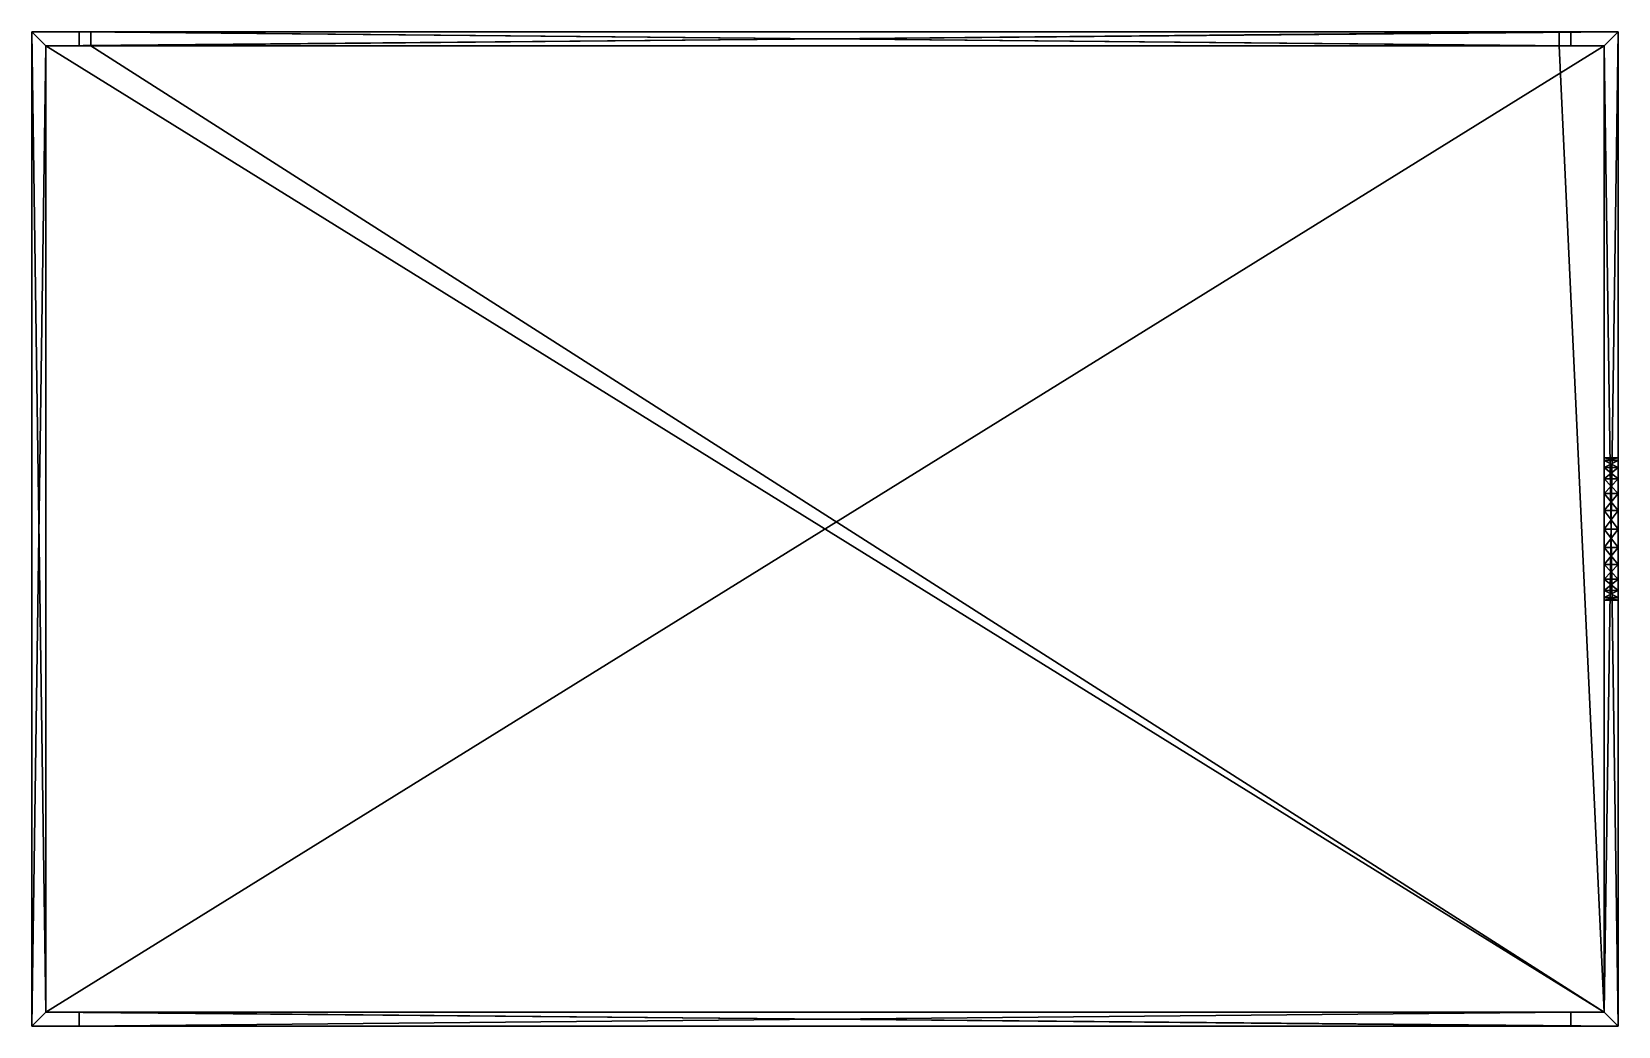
# Model space of a CAD drawing. Extents: x 10 to 345, y 0 to 210.
import ezdxf

# ---------------------------------------------------------------- set-up
doc = ezdxf.new("R2010")
doc.units = 0
doc.header["$LTSCALE"] = 25.4
doc.layers.get('0').update_dxf_attribs({"color": 13, "linetype": 'CONTINUOUS'})

msp = doc.modelspace()

# ---------------------------------------------------------------- linework, layer by layer
at = {"color": 0}
for p, q in [((10, 210), (10, 0)), ((345, 210), (10, 210)), ((345, 210, 400), (10, 210, 400)), ((10, 210, 400), (10, 0, 400)), ((10, 210), (10, 0)), ((10, 210, 400), (10, 0, 400)), ((10, 210), (10, 210, 400)), ((345, 210), (10, 210)), ((10, 210), (10, 210, 400)), ((345, 210, 400), (10, 210, 400)), ((20, 210, 90), (20, 210, 120)), ((20, 210, 120), (20, 207, 120)), ((20, 210, 90), (20, 207, 90)), ((335, 210, 90), (20, 210, 90)), ((20, 210, 90), (20, 207, 90)), ((20, 210, 120), (335, 210, 120)), ((20, 210, 90), (20, 210, 120)), ((335, 210, 90), (20, 210, 90)), ((20, 210, 120), (335, 210, 120)), ((20, 210, 120), (20, 207, 120)), ((22.5, 210, 35), (332.5, 210, 35)), ((22.5, 210, 35), (22.5, 207, 35)), ((22.5, 210, 10), (22.5, 210, 35)), ((22.5, 210, 35), (22.5, 207, 35)), ((22.5, 210, 10), (22.5, 207, 10)), ((332.5, 210, 10), (22.5, 210, 10)), ((22.5, 210, 35), (332.5, 210, 35)), ((22.5, 210, 10), (22.5, 210, 35)), ((332.5, 210, 10), (22.5, 210, 10)), ((22.5, 210, 10), (22.5, 207, 10)), ((332.5, 210, 35), (332.5, 207, 35)), ((332.5, 210, 35), (332.5, 210, 10)), ((332.5, 210, 35), (332.5, 210, 10)), ((332.5, 210, 10), (332.5, 207, 10)), ((332.5, 210, 35), (332.5, 207, 35)), ((332.5, 210, 10), (332.5, 207, 10)), ((335, 210, 90), (335, 207, 90)), ((335, 210, 120), (335, 210, 90)), ((335, 210, 90), (335, 207, 90)), ((335, 210, 120), (335, 207, 120)), ((335, 210, 120), (335, 210, 90)), ((335, 210, 120), (335, 207, 120)), ((345, 0), (345, 210)), ((345, 210), (345, 210, 400)), ((345, 0, 400), (345, 210, 400)), ((345, 0), (345, 210)), ((345, 0, 400), (345, 210, 400)), ((345, 210), (345, 210, 400)), ((342, 207), (13, 207)), ((13, 207), (13, 3)), ((13, 3, 10), (13, 207, 10)), ((13, 207, 10), (13, 207, 400)), ((13, 207, 400), (13, 3, 400)), ((13, 207, 10), (22.5, 207, 10)), ((13, 3, 10), (13, 207, 10)), ((13, 207, 400), (13, 3, 400)), ((342, 207, 400), (13, 207, 400)), ((13, 207), (13, 207, 7)), ((13, 3, 7), (13, 207, 7)), ((13, 207), (13, 3)), ((13, 207, 10), (13, 207, 400)), ((13, 207, 10), (22.5, 207, 10)), ((342, 207, 400), (13, 207, 400)), ((13, 207, 7), (342, 207, 7)), ((13, 207), (13, 207, 7)), ((342, 207), (13, 207)), ((13, 3, 7), (13, 207, 7)), ((13, 207, 7), (342, 207, 7)), ((20, 207, 120), (335, 207, 120)), ((335, 207, 90), (20, 207, 90)), ((20, 207, 90), (20, 207, 120)), ((20, 207, 90), (20, 207, 120)), ((335, 207, 90), (20, 207, 90)), ((20, 207, 120), (335, 207, 120)), ((22.5, 207, 10), (332.5, 207, 10)), ((22.5, 207, 35), (332.5, 207, 35)), ((22.5, 207, 10), (22.5, 207, 35)), ((22.5, 207, 10), (22.5, 207, 35)), ((22.5, 207, 35), (332.5, 207, 35)), ((22.5, 207, 10), (332.5, 207, 10)), ((332.5, 207, 10), (342, 207, 10)), ((332.5, 207, 35), (332.5, 207, 10)), ((332.5, 207, 10), (342, 207, 10)), ((332.5, 207, 35), (332.5, 207, 10)), ((335, 207, 120), (335, 207, 90)), ((335, 207, 120), (335, 207, 90)), ((342, 3), (342, 207)), ((342, 207, 10), (342, 3, 10)), ((342, 3, 400), (342, 207, 400)), ((342, 207, 10), (342, 207, 400)), ((342, 207, 10), (342, 3, 10)), ((342, 3, 400), (342, 207, 400)), ((342, 207, 7), (342, 3, 7)), ((342, 207), (342, 207, 7)), ((342, 3), (342, 207)), ((342, 207, 10), (342, 207, 400)), ((342, 207), (342, 207, 7)), ((342, 207, 7), (342, 3, 7)), ((345, 120, 300), (342, 120, 300)), ((345, 120, 300), (342, 120, 300)), ((345, 119.49, 296.12), (342, 119.49, 296.12)), ((345, 119.49, 296.12), (342, 119.49, 296.12)), ((345, 119.49, 303.88), (342, 119.49, 303.88)), ((345, 119.49, 303.88), (342, 119.49, 303.88)), ((345, 117.99, 292.5), (342, 117.99, 292.5)), ((345, 117.99, 292.5), (342, 117.99, 292.5)), ((345, 117.99, 307.5), (342, 117.99, 307.5)), ((345, 117.99, 307.5), (342, 117.99, 307.5)), ((345, 115.61, 289.39), (342, 115.61, 289.39)), ((345, 115.61, 289.39), (342, 115.61, 289.39)), ((345, 115.61, 310.61), (342, 115.61, 310.61)), ((345, 115.61, 310.61), (342, 115.61, 310.61)), ((345, 112.5, 287.01), (342, 112.5, 287.01)), ((345, 112.5, 287.01), (342, 112.5, 287.01)), ((345, 112.5, 312.99), (342, 112.5, 312.99)), ((345, 112.5, 312.99), (342, 112.5, 312.99)), ((345, 108.88, 314.49), (342, 108.88, 314.49)), ((345, 108.88, 285.51), (342, 108.88, 285.51)), ((345, 108.88, 285.51), (342, 108.88, 285.51)), ((345, 108.88, 314.49), (342, 108.88, 314.49)), ((345, 105, 315), (342, 105, 315)), ((345, 105, 315), (342, 105, 315)), ((345, 105, 285), (342, 105, 285)), ((345, 105, 285), (342, 105, 285)), ((345, 101.12, 314.49), (342, 101.12, 314.49)), ((345, 101.12, 314.49), (342, 101.12, 314.49)), ((345, 101.12, 285.51), (342, 101.12, 285.51)), ((345, 101.12, 285.51), (342, 101.12, 285.51)), ((345, 97.5, 312.99), (342, 97.5, 312.99)), ((345, 97.5, 312.99), (342, 97.5, 312.99)), ((345, 97.5, 287.01), (342, 97.5, 287.01)), ((345, 97.5, 287.01), (342, 97.5, 287.01)), ((345, 94.39, 310.61), (342, 94.39, 310.61)), ((345, 94.39, 310.61), (342, 94.39, 310.61)), ((345, 94.39, 289.39), (342, 94.39, 289.39)), ((345, 94.39, 289.39), (342, 94.39, 289.39)), ((345, 92.01, 307.5), (342, 92.01, 307.5)), ((345, 92.01, 307.5), (342, 92.01, 307.5)), ((345, 92.01, 292.5), (342, 92.01, 292.5)), ((345, 92.01, 292.5), (342, 92.01, 292.5)), ((345, 90.51, 303.88), (342, 90.51, 303.88)), ((345, 90.51, 303.88), (342, 90.51, 303.88)), ((345, 90.51, 296.12), (342, 90.51, 296.12)), ((345, 90.51, 296.12), (342, 90.51, 296.12)), ((345, 90, 300), (342, 90, 300)), ((345, 90, 300), (342, 90, 300)), ((10, 0), (345, 0)), ((10, 0), (345, 0)), ((10, 0, 400), (345, 0, 400)), ((10, 0), (10, 0, 400)), ((10, 0, 400), (345, 0, 400)), ((10, 0), (10, 0, 400)), ((13, 3), (342, 3)), ((13, 3, 10), (13, 3, 400)), ((342, 3, 10), (13, 3, 10)), ((13, 3, 400), (342, 3, 400)), ((13, 3), (13, 3, 7)), ((13, 3), (13, 3, 7)), ((342, 3, 7), (13, 3, 7)), ((13, 3), (342, 3)), ((342, 3, 10), (13, 3, 10)), ((13, 3, 10), (13, 3, 400)), ((13, 3, 400), (342, 3, 400)), ((342, 3, 7), (13, 3, 7)), ((20, 3, 90), (20, 3, 120)), ((335, 3, 90), (20, 3, 90)), ((20, 3, 120), (335, 3, 120)), ((20, 0, 90), (20, 3, 90)), ((20, 3, 90), (20, 3, 120)), ((20, 0, 120), (20, 3, 120)), ((335, 3, 90), (20, 3, 90)), ((20, 0, 90), (20, 3, 90)), ((20, 0, 120), (20, 3, 120)), ((20, 3, 120), (335, 3, 120)), ((20, 0, 90), (20, 0, 120)), ((20, 0, 120), (335, 0, 120)), ((335, 0, 90), (20, 0, 90)), ((20, 0, 90), (20, 0, 120)), ((335, 0, 90), (20, 0, 90)), ((20, 0, 120), (335, 0, 120)), ((335, 3, 120), (335, 3, 90)), ((335, 0, 90), (335, 3, 90)), ((335, 0, 120), (335, 3, 120)), ((335, 3, 120), (335, 3, 90)), ((335, 0, 90), (335, 3, 90)), ((335, 0, 120), (335, 3, 120)), ((335, 0, 120), (335, 0, 90)), ((335, 0, 120), (335, 0, 90)), ((342, 3, 10), (342, 3, 400)), ((342, 3), (342, 3, 7)), ((342, 3), (342, 3, 7)), ((342, 3, 10), (342, 3, 400)), ((345, 0), (345, 0, 400)), ((345, 0), (345, 0, 400))]:
    msp.add_line(p, q, dxfattribs=at)
at = {"color": 0, "extrusion": (-1, 0, 0)}
for centre in [(-105, 300, -342), (-105, 300, -342), (-105, 300, -342), (-105, 300, -342), (-105, 300, -342), (-105, 300, -342), (-105, 300, -342), (-105, 300, -342), (-105, 300, -342), (-105, 300, -342), (-105, 300, -342), (-105, 300, -342), (-105, 300, -342), (-105, 300, -342), (-105, 300, -342), (-105, 300, -342), (-105, 300, -342), (-105, 300, -342), (-105, 300, -342), (-105, 300, -342), (-105, 300, -342), (-105, 300, -342), (-105, 300, -342), (-105, 300, -342), (-105, 300, -342), (-105, 300, -345), (-105, 300, -345), (-105, 300, -345), (-105, 300, -345), (-105, 300, -345), (-105, 300, -345), (-105, 300, -345), (-105, 300, -345), (-105, 300, -345), (-105, 300, -345), (-105, 300, -345), (-105, 300, -345), (-105, 300, -345), (-105, 300, -345), (-105, 300, -345), (-105, 300, -345), (-105, 300, -345), (-105, 300, -345), (-105, 300, -345), (-105, 300, -345), (-105, 300, -345), (-105, 300, -345), (-105, 300, -345), (-105, 300, -345), (-105, 300, -345)]:
    msp.add_circle(centre, 15, dxfattribs=at)

# ---------------------------------------------------------------- meshes
at = {"color": 0}
mesh = msp.add_polyface(dxfattribs=at)
corners = [(10, 210), (13, 207), (10, 0), (345, 210), (342, 207), (342, 3), (13, 3), (345, 0)]
mesh.append_faces([[corners[k] for k in face] for face in [(0, 1, 2), (1, 3, 4), (4, 3, 5), (2, 6, 7), (6, 2, 1), (7, 5, 3)]], dxfattribs={"vtx0": -1, "vtx1": -1, "color": 0})
mesh.append_faces([[corners[k] for k in face] for face in [(1, 0, 3), (7, 6, 5)]], dxfattribs={"vtx0": -1, "vtx2": -1, "color": 0})
mesh = msp.add_polyface(dxfattribs=at)
corners = [(10, 0, 400), (13, 3, 400), (10, 210, 400), (345, 0, 400), (342, 3, 400), (342, 207, 400), (13, 207, 400), (345, 210, 400)]
mesh.append_faces([[corners[k] for k in face] for face in [(0, 1, 2), (1, 3, 4), (4, 3, 5), (2, 6, 7), (6, 2, 1), (7, 5, 3)]], dxfattribs={"vtx0": -1, "vtx1": -1, "color": 0})
mesh.append_faces([[corners[k] for k in face] for face in [(1, 0, 3), (7, 6, 5)]], dxfattribs={"vtx0": -1, "vtx2": -1, "color": 0})
mesh = msp.add_polyface(dxfattribs=at)
corners = [(10, 210, 400), (10, 0), (10, 0, 400), (10, 210)]
mesh.append_faces([[corners[k] for k in face] for face in [(0, 1, 2), (1, 0, 3)]], dxfattribs={"vtx0": -1, "color": 0})
mesh = msp.add_polyface(dxfattribs=at)
corners = [(10, 210), (22.5, 210, 10), (345, 210), (10, 210, 400), (20, 210, 90), (22.5, 210, 35), (332.5, 210, 35), (20, 210, 120), (335, 210, 120), (332.5, 210, 10), (345, 210, 400), (335, 210, 90)]
mesh.append_faces([[corners[k] for k in face] for face in [(0, 1, 2), (1, 4, 5), (5, 4, 6), (4, 3, 7), (7, 3, 8), (2, 9, 10), (9, 2, 1), (11, 6, 4), (10, 8, 3)]], dxfattribs={"vtx0": -1, "vtx1": -1, "color": 0})
mesh.append_faces([[corners[k] for k in face] for face in [(1, 3, 4), (10, 9, 11)]], dxfattribs={"vtx0": -1, "vtx1": -1, "vtx2": -1, "color": 0})
mesh.append_faces([[corners[k] for k in face] for face in [(1, 0, 3), (11, 9, 6), (10, 11, 8)]], dxfattribs={"vtx0": -1, "vtx2": -1, "color": 0})
mesh = msp.add_polyface(dxfattribs=at)
corners = [(20, 210, 90), (20, 207, 120), (20, 207, 90), (20, 210, 120)]
mesh.append_faces([[corners[k] for k in face] for face in [(0, 1, 2), (1, 0, 3)]], dxfattribs={"vtx0": -1, "color": 0})
mesh = msp.add_polyface(dxfattribs=at)
corners = [(335, 207, 90), (20, 210, 90), (20, 207, 90), (335, 210, 90)]
mesh.append_faces([[corners[k] for k in face] for face in [(0, 1, 2), (1, 0, 3)]], dxfattribs={"vtx0": -1, "color": 0})
mesh = msp.add_polyface(dxfattribs=at)
corners = [(335, 210, 120), (20, 207, 120), (20, 210, 120), (335, 207, 120)]
mesh.append_faces([[corners[k] for k in face] for face in [(0, 1, 2), (1, 0, 3)]], dxfattribs={"vtx0": -1, "color": 0})
mesh = msp.add_polyface(dxfattribs=at)
corners = [(332.5, 210, 35), (22.5, 207, 35), (22.5, 210, 35), (332.5, 207, 35)]
mesh.append_faces([[corners[k] for k in face] for face in [(0, 1, 2), (1, 0, 3)]], dxfattribs={"vtx0": -1, "color": 0})
mesh = msp.add_polyface(dxfattribs=at)
corners = [(22.5, 210, 10), (22.5, 207, 35), (22.5, 207, 10), (22.5, 210, 35)]
mesh.append_faces([[corners[k] for k in face] for face in [(0, 1, 2), (1, 0, 3)]], dxfattribs={"vtx0": -1, "color": 0})
mesh = msp.add_polyface(dxfattribs=at)
corners = [(332.5, 207, 10), (22.5, 210, 10), (22.5, 207, 10), (332.5, 210, 10)]
mesh.append_faces([[corners[k] for k in face] for face in [(0, 1, 2), (1, 0, 3)]], dxfattribs={"vtx0": -1, "color": 0})
mesh = msp.add_polyface(dxfattribs=at)
corners = [(332.5, 210, 35), (332.5, 207, 10), (332.5, 207, 35), (332.5, 210, 10)]
mesh.append_faces([[corners[k] for k in face] for face in [(0, 1, 2), (1, 0, 3)]], dxfattribs={"vtx0": -1, "color": 0})
mesh = msp.add_polyface(dxfattribs=at)
corners = [(335, 210, 120), (335, 207, 90), (335, 207, 120), (335, 210, 90)]
mesh.append_faces([[corners[k] for k in face] for face in [(0, 1, 2), (1, 0, 3)]], dxfattribs={"vtx0": -1, "color": 0})
mesh = msp.add_polyface(dxfattribs=at)
corners = [(345, 210), (345, 0, 400), (345, 0), (345, 90.51, 296.12), (345, 90, 300), (345, 92.01, 292.5), (345, 94.39, 289.39), (345, 97.5, 287.01), (345, 101.12, 285.51), (345, 105, 285), (345, 108.88, 285.51), (345, 112.5, 287.01), (345, 115.61, 289.39), (345, 117.99, 292.5), (345, 119.49, 296.12), (345, 120, 300), (345, 94.39, 310.61), (345, 210, 400), (345, 92.01, 307.5), (345, 90.51, 303.88), (345, 97.5, 312.99), (345, 101.12, 314.49), (345, 105, 315), (345, 108.88, 314.49), (345, 112.5, 312.99), (345, 115.61, 310.61), (345, 117.99, 307.5), (345, 119.49, 303.88)]
mesh.append_faces([[corners[k] for k in face] for face in [(0, 1, 2)]], dxfattribs={"vtx0": -1, "color": 0})
mesh.append_faces([[corners[k] for k in face] for face in [(3, 0, 5), (5, 0, 6), (6, 0, 7), (7, 0, 8), (8, 0, 9), (9, 0, 10), (10, 0, 11), (11, 0, 12), (12, 0, 13), (13, 0, 14), (14, 0, 15), (1, 16, 17), (16, 1, 18), (18, 1, 19), (19, 1, 4), (17, 15, 0)]], dxfattribs={"vtx0": -1, "vtx1": -1, "color": 0})
mesh.append_faces([[corners[k] for k in face] for face in [(1, 0, 3)]], dxfattribs={"vtx0": -1, "vtx1": -1, "vtx2": -1, "color": 0})
mesh.append_faces([[corners[k] for k in face] for face in [(1, 3, 4), (17, 16, 20), (17, 20, 21), (17, 21, 22), (17, 22, 23), (17, 23, 24), (17, 24, 25), (17, 25, 26), (17, 26, 27), (17, 27, 15)]], dxfattribs={"vtx0": -1, "vtx2": -1, "color": 0})
mesh = msp.add_polyface(dxfattribs=at)
corners = [(13, 207, 10), (13, 3, 400), (13, 3, 10), (13, 207, 400)]
mesh.append_faces([[corners[k] for k in face] for face in [(0, 1, 2), (1, 0, 3)]], dxfattribs={"vtx0": -1, "color": 0})
mesh = msp.add_polyface(dxfattribs=at)
corners = [(342, 3, 10), (13, 207, 10), (13, 3, 10), (22.5, 207, 10), (332.5, 207, 10), (342, 207, 10)]
mesh.append_faces([[corners[k] for k in face] for face in [(0, 1, 2), (4, 0, 5)]], dxfattribs={"vtx0": -1, "color": 0})
mesh.append_faces([[corners[k] for k in face] for face in [(1, 0, 3), (3, 0, 4)]], dxfattribs={"vtx0": -1, "vtx1": -1, "color": 0})
mesh = msp.add_polyface(dxfattribs=at)
corners = [(13, 207), (13, 3, 7), (13, 3), (13, 207, 7)]
mesh.append_faces([[corners[k] for k in face] for face in [(0, 1, 2), (1, 0, 3)]], dxfattribs={"vtx0": -1, "color": 0})
mesh = msp.add_polyface(dxfattribs=at)
corners = [(342, 207, 10), (335, 207, 90), (332.5, 207, 10), (342, 207, 400), (332.5, 207, 35), (22.5, 207, 35), (335, 207, 120), (20, 207, 120), (13, 207, 10), (22.5, 207, 10), (20, 207, 90), (13, 207, 400)]
mesh.append_faces([[corners[k] for k in face] for face in [(5, 8, 9)]], dxfattribs={"vtx0": -1, "color": 0})
mesh.append_faces([[corners[k] for k in face] for face in [(0, 1, 2), (2, 1, 4), (4, 1, 5), (1, 3, 6), (6, 3, 7), (8, 10, 11), (10, 5, 1), (11, 7, 3)]], dxfattribs={"vtx0": -1, "vtx1": -1, "color": 0})
mesh.append_faces([[corners[k] for k in face] for face in [(8, 5, 10)]], dxfattribs={"vtx0": -1, "vtx1": -1, "vtx2": -1, "color": 0})
mesh.append_faces([[corners[k] for k in face] for face in [(1, 0, 3), (11, 10, 7)]], dxfattribs={"vtx0": -1, "vtx2": -1, "color": 0})
mesh = msp.add_polyface(dxfattribs=at)
corners = [(342, 207, 7), (13, 207), (342, 207), (13, 207, 7)]
mesh.append_faces([[corners[k] for k in face] for face in [(0, 1, 2), (1, 0, 3)]], dxfattribs={"vtx0": -1, "color": 0})
mesh = msp.add_polyface(dxfattribs=at)
corners = [(342, 207, 7), (13, 3, 7), (13, 207, 7), (342, 3, 7)]
mesh.append_faces([[corners[k] for k in face] for face in [(0, 1, 2), (1, 0, 3)]], dxfattribs={"vtx0": -1, "color": 0})
mesh = msp.add_polyface(dxfattribs=at)
corners = [(342, 3, 400), (342, 90.51, 303.88), (342, 3, 10), (342, 92.01, 307.5), (342, 94.39, 310.61), (342, 207, 400), (342, 90, 300), (342, 97.5, 312.99), (342, 101.12, 314.49), (342, 105, 315), (342, 108.88, 314.49), (342, 112.5, 312.99), (342, 115.61, 310.61), (342, 117.99, 307.5), (342, 119.49, 303.88), (342, 120, 300), (342, 90.51, 296.12), (342, 207, 10), (342, 92.01, 292.5), (342, 94.39, 289.39), (342, 97.5, 287.01), (342, 101.12, 285.51), (342, 105, 285), (342, 108.88, 285.51), (342, 112.5, 287.01), (342, 115.61, 289.39), (342, 117.99, 292.5), (342, 119.49, 296.12)]
mesh.append_faces([[corners[k] for k in face] for face in [(0, 1, 2), (1, 0, 3), (3, 0, 4), (4, 5, 7), (7, 5, 8), (8, 5, 9), (9, 5, 10), (10, 5, 11), (11, 5, 12), (12, 5, 13), (13, 5, 14), (14, 5, 15), (2, 16, 17), (16, 2, 6), (17, 15, 5)]], dxfattribs={"vtx0": -1, "vtx1": -1, "color": 0})
mesh.append_faces([[corners[k] for k in face] for face in [(4, 0, 5), (2, 1, 6), (17, 16, 18), (17, 18, 19), (17, 19, 20), (17, 20, 21), (17, 21, 22), (17, 22, 23), (17, 23, 24), (17, 24, 25), (17, 25, 26), (17, 26, 27), (17, 27, 15)]], dxfattribs={"vtx0": -1, "vtx2": -1, "color": 0})
mesh = msp.add_polyface(dxfattribs=at)
corners = [(342, 207, 7), (342, 3), (342, 3, 7), (342, 207)]
mesh.append_faces([[corners[k] for k in face] for face in [(0, 1, 2), (1, 0, 3)]], dxfattribs={"vtx0": -1, "color": 0})
mesh = msp.add_polyface(dxfattribs=at)
corners = [(345, 120, 300), (342, 119.49, 296.12), (345, 119.49, 296.12), (342, 120, 300)]
mesh.append_faces([[corners[k] for k in face] for face in [(0, 1, 2), (1, 0, 3)]], dxfattribs={"vtx0": -1, "color": 0})
mesh = msp.add_polyface(dxfattribs=at)
corners = [(345, 119.49, 303.88), (342, 120, 300), (345, 120, 300), (342, 119.49, 303.88)]
mesh.append_faces([[corners[k] for k in face] for face in [(0, 1, 2), (1, 0, 3)]], dxfattribs={"vtx0": -1, "color": 0})
mesh = msp.add_polyface(dxfattribs=at)
corners = [(345, 119.49, 296.12), (342, 117.99, 292.5), (345, 117.99, 292.5), (342, 119.49, 296.12)]
mesh.append_faces([[corners[k] for k in face] for face in [(0, 1, 2), (1, 0, 3)]], dxfattribs={"vtx0": -1, "color": 0})
mesh = msp.add_polyface(dxfattribs=at)
corners = [(345, 117.99, 307.5), (342, 119.49, 303.88), (345, 119.49, 303.88), (342, 117.99, 307.5)]
mesh.append_faces([[corners[k] for k in face] for face in [(0, 1, 2), (1, 0, 3)]], dxfattribs={"vtx0": -1, "color": 0})
mesh = msp.add_polyface(dxfattribs=at)
corners = [(345, 117.99, 292.5), (342, 115.61, 289.39), (345, 115.61, 289.39), (342, 117.99, 292.5)]
mesh.append_faces([[corners[k] for k in face] for face in [(0, 1, 2), (1, 0, 3)]], dxfattribs={"vtx0": -1, "color": 0})
mesh = msp.add_polyface(dxfattribs=at)
corners = [(345, 115.61, 310.61), (342, 117.99, 307.5), (345, 117.99, 307.5), (342, 115.61, 310.61)]
mesh.append_faces([[corners[k] for k in face] for face in [(0, 1, 2), (1, 0, 3)]], dxfattribs={"vtx0": -1, "color": 0})
mesh = msp.add_polyface(dxfattribs=at)
corners = [(345, 112.5, 287.01), (342, 115.61, 289.39), (342, 112.5, 287.01), (345, 115.61, 289.39)]
mesh.append_faces([[corners[k] for k in face] for face in [(0, 1, 2), (1, 0, 3)]], dxfattribs={"vtx0": -1, "color": 0})
mesh = msp.add_polyface(dxfattribs=at)
corners = [(345, 115.61, 310.61), (342, 112.5, 312.99), (342, 115.61, 310.61), (345, 112.5, 312.99)]
mesh.append_faces([[corners[k] for k in face] for face in [(0, 1, 2), (1, 0, 3)]], dxfattribs={"vtx0": -1, "color": 0})
mesh = msp.add_polyface(dxfattribs=at)
corners = [(345, 108.88, 285.51), (342, 112.5, 287.01), (342, 108.88, 285.51), (345, 112.5, 287.01)]
mesh.append_faces([[corners[k] for k in face] for face in [(0, 1, 2), (1, 0, 3)]], dxfattribs={"vtx0": -1, "color": 0})
mesh = msp.add_polyface(dxfattribs=at)
corners = [(345, 112.5, 312.99), (342, 108.88, 314.49), (342, 112.5, 312.99), (345, 108.88, 314.49)]
mesh.append_faces([[corners[k] for k in face] for face in [(0, 1, 2), (1, 0, 3)]], dxfattribs={"vtx0": -1, "color": 0})
mesh = msp.add_polyface(dxfattribs=at)
corners = [(345, 108.88, 314.49), (342, 105, 315), (342, 108.88, 314.49), (345, 105, 315)]
mesh.append_faces([[corners[k] for k in face] for face in [(0, 1, 2), (1, 0, 3)]], dxfattribs={"vtx0": -1, "color": 0})
mesh = msp.add_polyface(dxfattribs=at)
corners = [(345, 105, 285), (342, 108.88, 285.51), (342, 105, 285), (345, 108.88, 285.51)]
mesh.append_faces([[corners[k] for k in face] for face in [(0, 1, 2), (1, 0, 3)]], dxfattribs={"vtx0": -1, "color": 0})
mesh = msp.add_polyface(dxfattribs=at)
corners = [(345, 105, 315), (342, 101.12, 314.49), (342, 105, 315), (345, 101.12, 314.49)]
mesh.append_faces([[corners[k] for k in face] for face in [(0, 1, 2), (1, 0, 3)]], dxfattribs={"vtx0": -1, "color": 0})
mesh = msp.add_polyface(dxfattribs=at)
corners = [(345, 101.12, 285.51), (342, 105, 285), (342, 101.12, 285.51), (345, 105, 285)]
mesh.append_faces([[corners[k] for k in face] for face in [(0, 1, 2), (1, 0, 3)]], dxfattribs={"vtx0": -1, "color": 0})
mesh = msp.add_polyface(dxfattribs=at)
corners = [(345, 101.12, 314.49), (342, 97.5, 312.99), (342, 101.12, 314.49), (345, 97.5, 312.99)]
mesh.append_faces([[corners[k] for k in face] for face in [(0, 1, 2), (1, 0, 3)]], dxfattribs={"vtx0": -1, "color": 0})
mesh = msp.add_polyface(dxfattribs=at)
corners = [(345, 97.5, 287.01), (342, 101.12, 285.51), (342, 97.5, 287.01), (345, 101.12, 285.51)]
mesh.append_faces([[corners[k] for k in face] for face in [(0, 1, 2), (1, 0, 3)]], dxfattribs={"vtx0": -1, "color": 0})
mesh = msp.add_polyface(dxfattribs=at)
corners = [(345, 97.5, 312.99), (342, 94.39, 310.61), (342, 97.5, 312.99), (345, 94.39, 310.61)]
mesh.append_faces([[corners[k] for k in face] for face in [(0, 1, 2), (1, 0, 3)]], dxfattribs={"vtx0": -1, "color": 0})
mesh = msp.add_polyface(dxfattribs=at)
corners = [(345, 94.39, 289.39), (342, 97.5, 287.01), (342, 94.39, 289.39), (345, 97.5, 287.01)]
mesh.append_faces([[corners[k] for k in face] for face in [(0, 1, 2), (1, 0, 3)]], dxfattribs={"vtx0": -1, "color": 0})
mesh = msp.add_polyface(dxfattribs=at)
corners = [(342, 94.39, 310.61), (345, 92.01, 307.5), (342, 92.01, 307.5), (345, 94.39, 310.61)]
mesh.append_faces([[corners[k] for k in face] for face in [(0, 1, 2), (1, 0, 3)]], dxfattribs={"vtx0": -1, "color": 0})
mesh = msp.add_polyface(dxfattribs=at)
corners = [(342, 92.01, 292.5), (345, 94.39, 289.39), (342, 94.39, 289.39), (345, 92.01, 292.5)]
mesh.append_faces([[corners[k] for k in face] for face in [(0, 1, 2), (1, 0, 3)]], dxfattribs={"vtx0": -1, "color": 0})
mesh = msp.add_polyface(dxfattribs=at)
corners = [(342, 92.01, 307.5), (345, 90.51, 303.88), (342, 90.51, 303.88), (345, 92.01, 307.5)]
mesh.append_faces([[corners[k] for k in face] for face in [(0, 1, 2), (1, 0, 3)]], dxfattribs={"vtx0": -1, "color": 0})
mesh = msp.add_polyface(dxfattribs=at)
corners = [(342, 90.51, 296.12), (345, 92.01, 292.5), (342, 92.01, 292.5), (345, 90.51, 296.12)]
mesh.append_faces([[corners[k] for k in face] for face in [(0, 1, 2), (1, 0, 3)]], dxfattribs={"vtx0": -1, "color": 0})
mesh = msp.add_polyface(dxfattribs=at)
corners = [(342, 90.51, 303.88), (345, 90, 300), (342, 90, 300), (345, 90.51, 303.88)]
mesh.append_faces([[corners[k] for k in face] for face in [(0, 1, 2), (1, 0, 3)]], dxfattribs={"vtx0": -1, "color": 0})
mesh = msp.add_polyface(dxfattribs=at)
corners = [(342, 90, 300), (345, 90.51, 296.12), (342, 90.51, 296.12), (345, 90, 300)]
mesh.append_faces([[corners[k] for k in face] for face in [(0, 1, 2), (1, 0, 3)]], dxfattribs={"vtx0": -1, "color": 0})
mesh = msp.add_polyface(dxfattribs=at)
corners = [(345, 0), (335, 0, 90), (10, 0), (345, 0, 400), (335, 0, 120), (20, 0, 120), (20, 0, 90), (10, 0, 400)]
mesh.append_faces([[corners[k] for k in face] for face in [(0, 1, 2), (1, 3, 4), (4, 3, 5), (2, 6, 7), (6, 2, 1), (7, 5, 3)]], dxfattribs={"vtx0": -1, "vtx1": -1, "color": 0})
mesh.append_faces([[corners[k] for k in face] for face in [(1, 0, 3), (7, 6, 5)]], dxfattribs={"vtx0": -1, "vtx2": -1, "color": 0})
mesh = msp.add_polyface(dxfattribs=at)
corners = [(13, 3, 7), (342, 3), (13, 3), (342, 3, 7)]
mesh.append_faces([[corners[k] for k in face] for face in [(0, 1, 2), (1, 0, 3)]], dxfattribs={"vtx0": -1, "color": 0})
mesh = msp.add_polyface(dxfattribs=at)
corners = [(13, 3, 10), (20, 3, 90), (342, 3, 10), (13, 3, 400), (20, 3, 120), (335, 3, 120), (335, 3, 90), (342, 3, 400)]
mesh.append_faces([[corners[k] for k in face] for face in [(0, 1, 2), (1, 3, 4), (4, 3, 5), (2, 6, 7), (6, 2, 1), (7, 5, 3)]], dxfattribs={"vtx0": -1, "vtx1": -1, "color": 0})
mesh.append_faces([[corners[k] for k in face] for face in [(1, 0, 3), (7, 6, 5)]], dxfattribs={"vtx0": -1, "vtx2": -1, "color": 0})
mesh = msp.add_polyface(dxfattribs=at)
corners = [(20, 3, 90), (20, 0, 120), (20, 0, 90), (20, 3, 120)]
mesh.append_faces([[corners[k] for k in face] for face in [(0, 1, 2), (1, 0, 3)]], dxfattribs={"vtx0": -1, "color": 0})
mesh = msp.add_polyface(dxfattribs=at)
corners = [(335, 0, 90), (20, 3, 90), (20, 0, 90), (335, 3, 90)]
mesh.append_faces([[corners[k] for k in face] for face in [(0, 1, 2), (1, 0, 3)]], dxfattribs={"vtx0": -1, "color": 0})
mesh = msp.add_polyface(dxfattribs=at)
corners = [(335, 3, 120), (20, 0, 120), (20, 3, 120), (335, 0, 120)]
mesh.append_faces([[corners[k] for k in face] for face in [(0, 1, 2), (1, 0, 3)]], dxfattribs={"vtx0": -1, "color": 0})
mesh = msp.add_polyface(dxfattribs=at)
corners = [(335, 3, 120), (335, 0, 90), (335, 0, 120), (335, 3, 90)]
mesh.append_faces([[corners[k] for k in face] for face in [(0, 1, 2), (1, 0, 3)]], dxfattribs={"vtx0": -1, "color": 0})

doc.saveas('drawing.dxf')
